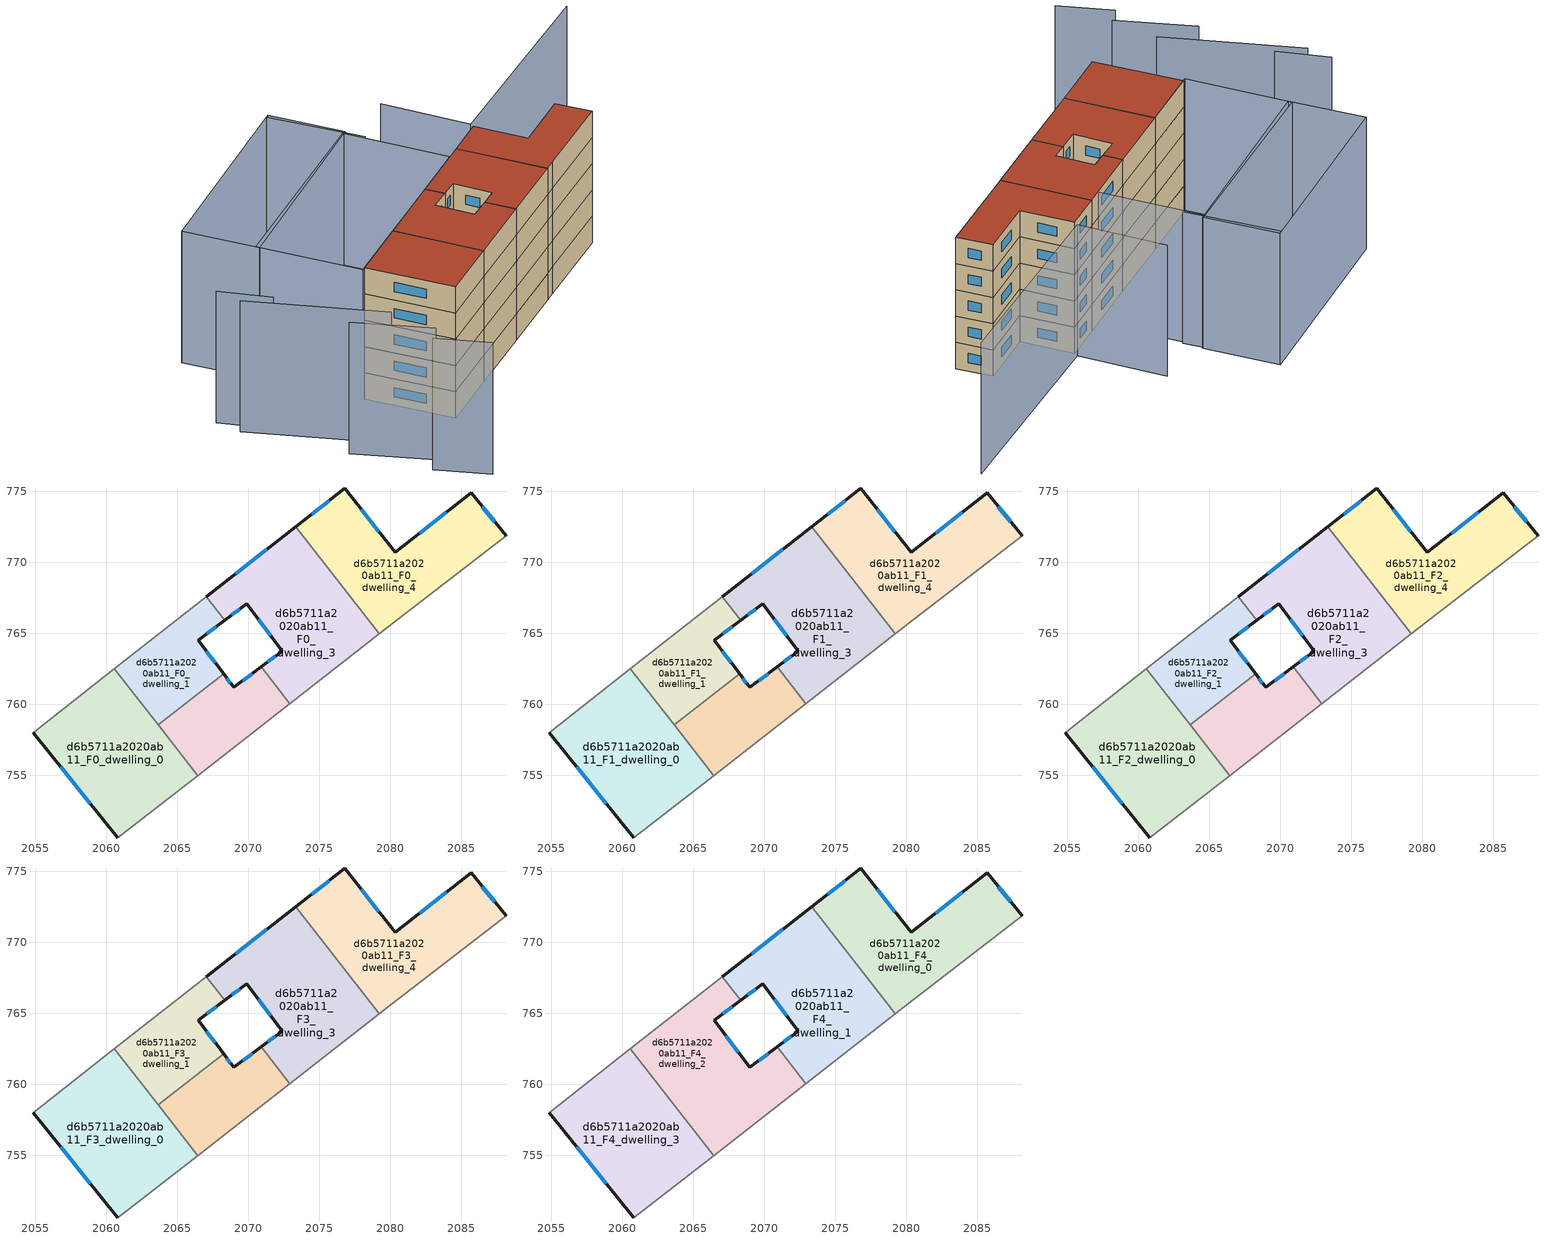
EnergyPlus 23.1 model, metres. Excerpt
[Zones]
d6b5711a2020ab11_F0_dwelling_0
 floor ground (EU_floor_Construction): 2060.56,762.51 2066.41,754.99 2060.79,750.6 2054.82,758.01 z0
 wall outside (EU_wall_Construction): 2054.82,758.01 2060.79,750.6 z0:3
 wall adiabatic (EU_wall_Construction): 2060.56,762.51 2054.82,758.01 / 2060.79,750.6 2066.41,754.99 z0:3
 wall to d6b5711a2020ab11_F0_dwelling_1 (EU_wall_Construction): 2063.63,758.56 2060.56,762.51 z0:3
 wall to d6b5711a2020ab11_F0_dwelling_2 (EU_wall_Construction): 2066.41,754.99 2063.63,758.56 z0:3
 window (EU_Window_Construction): 2056.76,755.6 2058.85,753.01 z0.98:2.02
d6b5711a2020ab11_F0_dwelling_1
 floor ground (EU_floor_Construction): 2067.04,767.58 2068.33,765.92 2066.45,764.52 2068.24,762.14 2063.63,758.56 2060.56,762.51 z0
 wall outside (EU_wall_Construction): 2068.24,762.14 2066.45,764.52 2068.33,765.92 z0:3
 wall adiabatic (EU_wall_Construction): 2067.04,767.58 2060.56,762.51 z0:3
 wall to d6b5711a2020ab11_F0_dwelling_2 (EU_wall_Construction): 2063.63,758.56 2068.24,762.14 z0:3
 wall to d6b5711a2020ab11_F0_dwelling_3 (EU_wall_Construction): 2068.33,765.92 2067.04,767.58 z0:3
 window (EU_Window_Construction): 2067.06,764.98 2067.72,765.47 / 2067.66,762.92 2067.04,763.75 z0.98:2.02
d6b5711a2020ab11_F0_dwelling_2
 floor ground (EU_floor_Construction): 2070.89,762.64 2072.9,760.04 2066.41,754.99 2063.63,758.56 2068.24,762.14 2068.95,761.19 z0
 wall outside (EU_wall_Construction): 2070.89,762.64 2068.95,761.19 2068.24,762.14 z0:3
 wall adiabatic (EU_wall_Construction): 2066.41,754.99 2072.9,760.04 z0:3
 wall to d6b5711a2020ab11_F0_dwelling_3 (EU_wall_Construction): 2072.9,760.04 2070.88,762.64 z0:3
 window (EU_Window_Construction): 2068.72,761.5 2068.47,761.84 / 2070.26,762.17 2069.58,761.66 z0.98:2.02
d6b5711a2020ab11_F0_dwelling_3
 floor ground (EU_floor_Construction): 2073.34,772.51 2079.21,764.96 2072.9,760.04 2070.89,762.64 2072.36,763.74 2069.89,767.08 2068.33,765.92 2067.04,767.58 z0
 wall outside (EU_wall_Construction): 2068.33,765.92 2069.89,767.08 2072.36,763.74 2070.89,762.64 / 2073.34,772.51 2067.04,767.58 z0:3
 wall adiabatic (EU_wall_Construction): 2072.9,760.04 2079.21,764.96 z0:3
 wall to d6b5711a2020ab11_F0_dwelling_4 (EU_wall_Construction): 2079.22,764.96 2073.34,772.51 z0:3
 window (EU_Window_Construction): 2071.88,763.38 2071.37,763 / 2070.69,766 2071.56,764.83 / 2068.84,766.3 2069.38,766.71 / 2071.29,770.91 2069.09,769.19 z0.98:2.02
d6b5711a2020ab11_F0_dwelling_4
 floor ground (EU_floor_Construction): 2085.68,774.89 2088.14,771.88 2080.17,765.7 2079.21,764.96 2073.34,772.51 2076.8,775.22 2080.34,770.7 z0
 wall outside (EU_wall_Construction): 2088.14,771.88 2085.68,774.89 2080.34,770.7 2076.8,775.22 2073.34,772.51 z0:3
 wall adiabatic (EU_wall_Construction): 2079.21,764.96 2080.17,765.7 2088.14,771.88 z0:3
 window (EU_Window_Construction): 2075.67,774.34 2074.46,773.4 / 2079.19,772.17 2077.95,773.75 / 2083.94,773.53 2082.08,772.07 / 2087.33,772.86 2086.48,773.91 z0.98:2.02
d6b5711a2020ab11_F1_dwelling_0
 floor to d6b5711a2020ab11_F0_dwelling_0 (EU_floor_Construction): 2060.56,762.51 2066.41,754.99 2060.78,750.6 2054.82,758.01 z3
 wall outside (EU_wall_Construction): 2054.82,758.01 2060.79,750.6 z3:6
 wall adiabatic (EU_wall_Construction): 2060.56,762.51 2054.82,758.01 / 2060.79,750.6 2066.41,754.99 z3:6
 wall to d6b5711a2020ab11_F1_dwelling_1 (EU_wall_Construction): 2063.63,758.56 2060.56,762.51 z3:6
 wall to d6b5711a2020ab11_F1_dwelling_2 (EU_wall_Construction): 2066.41,754.99 2063.63,758.56 z3:6
 window (EU_Window_Construction): 2056.76,755.6 2058.85,753.01 z3.98:5.02
d6b5711a2020ab11_F1_dwelling_1
 floor to d6b5711a2020ab11_F0_dwelling_1 (EU_floor_Construction): 2067.04,767.58 2068.33,765.92 2066.45,764.52 2068.24,762.14 2063.63,758.56 2060.56,762.51 z3
 wall outside (EU_wall_Construction): 2068.24,762.14 2066.45,764.52 2068.33,765.92 z3:6
 wall adiabatic (EU_wall_Construction): 2067.04,767.58 2060.56,762.51 z3:6
 wall to d6b5711a2020ab11_F1_dwelling_2 (EU_wall_Construction): 2063.63,758.56 2068.24,762.14 z3:6
 wall to d6b5711a2020ab11_F1_dwelling_3 (EU_wall_Construction): 2068.33,765.92 2067.04,767.58 z3:6
 window (EU_Window_Construction): 2067.06,764.98 2067.72,765.47 / 2067.66,762.92 2067.04,763.75 z3.98:5.02
d6b5711a2020ab11_F1_dwelling_2
 floor to d6b5711a2020ab11_F0_dwelling_2 (EU_floor_Construction): 2070.88,762.64 2072.9,760.04 2066.41,754.99 2063.63,758.56 2068.24,762.14 2068.95,761.19 z3
 wall outside (EU_wall_Construction): 2070.89,762.64 2068.95,761.19 2068.24,762.14 z3:6
 wall adiabatic (EU_wall_Construction): 2066.41,754.99 2072.9,760.04 z3:6
 wall to d6b5711a2020ab11_F1_dwelling_3 (EU_wall_Construction): 2072.9,760.04 2070.88,762.64 z3:6
 window (EU_Window_Construction): 2068.72,761.5 2068.47,761.84 / 2070.26,762.17 2069.58,761.66 z3.98:5.02
d6b5711a2020ab11_F1_dwelling_3
 floor to d6b5711a2020ab11_F0_dwelling_3 (EU_floor_Construction): 2073.34,772.51 2079.21,764.96 2072.9,760.04 2070.88,762.64 2072.36,763.74 2069.88,767.08 2068.33,765.92 2067.04,767.58 z3
 wall outside (EU_wall_Construction): 2068.33,765.92 2069.89,767.08 2072.36,763.74 2070.89,762.64 / 2073.34,772.51 2067.04,767.58 z3:6
 wall adiabatic (EU_wall_Construction): 2072.9,760.04 2079.21,764.96 z3:6
 wall to d6b5711a2020ab11_F1_dwelling_4 (EU_wall_Construction): 2079.22,764.96 2073.34,772.51 z3:6
 window (EU_Window_Construction): 2071.88,763.38 2071.37,763 / 2070.69,766 2071.56,764.83 / 2068.84,766.3 2069.38,766.71 / 2071.29,770.91 2069.09,769.19 z3.98:5.02
d6b5711a2020ab11_F1_dwelling_4
 floor to d6b5711a2020ab11_F0_dwelling_4 (EU_floor_Construction): 2085.67,774.89 2088.13,771.88 2080.17,765.7 2079.21,764.96 2073.34,772.51 2076.79,775.22 2080.34,770.7 z3
 wall outside (EU_wall_Construction): 2088.14,771.88 2085.68,774.89 2080.34,770.7 2076.8,775.22 2073.34,772.51 z3:6
 wall adiabatic (EU_wall_Construction): 2079.21,764.96 2080.17,765.7 2088.14,771.88 z3:6
 window (EU_Window_Construction): 2075.67,774.34 2074.46,773.4 / 2079.19,772.17 2077.95,773.75 / 2083.94,773.53 2082.08,772.07 / 2087.33,772.86 2086.48,773.91 z3.98:5.02
d6b5711a2020ab11_F2_dwelling_0
 floor to d6b5711a2020ab11_F1_dwelling_0 (EU_floor_Construction): 2060.56,762.51 2066.41,754.99 2060.78,750.6 2054.82,758.01 z6
 wall outside (EU_wall_Construction): 2054.82,758.01 2060.79,750.6 z6:9
 wall adiabatic (EU_wall_Construction): 2060.56,762.51 2054.82,758.01 / 2060.79,750.6 2066.41,754.99 z6:9
 wall to d6b5711a2020ab11_F2_dwelling_1 (EU_wall_Construction): 2063.63,758.56 2060.56,762.51 z6:9
 wall to d6b5711a2020ab11_F2_dwelling_2 (EU_wall_Construction): 2066.41,754.99 2063.63,758.56 z6:9
 window (EU_Window_Construction): 2056.76,755.6 2058.85,753.01 z6.98:8.02
d6b5711a2020ab11_F2_dwelling_1
 floor to d6b5711a2020ab11_F1_dwelling_1 (EU_floor_Construction): 2067.04,767.58 2068.33,765.92 2066.45,764.52 2068.24,762.14 2063.63,758.56 2060.56,762.51 z6
 wall outside (EU_wall_Construction): 2068.24,762.14 2066.45,764.52 2068.33,765.92 z6:9
 wall adiabatic (EU_wall_Construction): 2067.04,767.58 2060.56,762.51 z6:9
 wall to d6b5711a2020ab11_F2_dwelling_2 (EU_wall_Construction): 2063.63,758.56 2068.24,762.14 z6:9
 wall to d6b5711a2020ab11_F2_dwelling_3 (EU_wall_Construction): 2068.33,765.92 2067.04,767.58 z6:9
 window (EU_Window_Construction): 2067.06,764.98 2067.72,765.47 / 2067.66,762.92 2067.04,763.75 z6.98:8.02
d6b5711a2020ab11_F2_dwelling_2
 floor to d6b5711a2020ab11_F1_dwelling_2 (EU_floor_Construction): 2070.88,762.64 2072.9,760.04 2066.41,754.99 2063.63,758.56 2068.24,762.14 2068.95,761.19 z6
 wall outside (EU_wall_Construction): 2070.89,762.64 2068.95,761.19 2068.24,762.14 z6:9
 wall adiabatic (EU_wall_Construction): 2066.41,754.99 2072.9,760.04 z6:9
 wall to d6b5711a2020ab11_F2_dwelling_3 (EU_wall_Construction): 2072.9,760.04 2070.88,762.64 z6:9
 window (EU_Window_Construction): 2068.72,761.5 2068.47,761.84 / 2070.26,762.17 2069.58,761.66 z6.98:8.02
d6b5711a2020ab11_F2_dwelling_3
 floor to d6b5711a2020ab11_F1_dwelling_3 (EU_floor_Construction): 2073.34,772.51 2079.21,764.96 2072.9,760.04 2070.88,762.64 2072.36,763.74 2069.88,767.08 2068.33,765.92 2067.04,767.58 z6
 wall outside (EU_wall_Construction): 2068.33,765.92 2069.89,767.08 2072.36,763.74 2070.89,762.64 / 2073.34,772.51 2067.04,767.58 z6:9
 wall adiabatic (EU_wall_Construction): 2072.9,760.04 2079.21,764.96 z6:9
 wall to d6b5711a2020ab11_F2_dwelling_4 (EU_wall_Construction): 2079.22,764.96 2073.34,772.51 z6:9
 window (EU_Window_Construction): 2071.88,763.38 2071.37,763 / 2070.69,766 2071.56,764.83 / 2068.84,766.3 2069.38,766.71 / 2071.29,770.91 2069.09,769.19 z6.98:8.02
d6b5711a2020ab11_F2_dwelling_4
 floor to d6b5711a2020ab11_F1_dwelling_4 (EU_floor_Construction): 2085.67,774.89 2088.13,771.88 2080.17,765.7 2079.21,764.96 2073.34,772.51 2076.79,775.22 2080.34,770.7 z6
 wall outside (EU_wall_Construction): 2088.14,771.88 2085.68,774.89 2080.34,770.7 2076.8,775.22 2073.34,772.51 z6:9
 wall adiabatic (EU_wall_Construction): 2079.21,764.96 2080.17,765.7 2088.14,771.88 z6:9
 window (EU_Window_Construction): 2075.67,774.34 2074.46,773.4 / 2079.19,772.17 2077.95,773.75 / 2083.94,773.53 2082.08,772.07 / 2087.33,772.86 2086.48,773.91 z6.98:8.02
d6b5711a2020ab11_F3_dwelling_0
 floor to d6b5711a2020ab11_F2_dwelling_0 (EU_floor_Construction): 2060.56,762.51 2066.41,754.99 2060.78,750.6 2054.82,758.01 z9
 wall outside (EU_wall_Construction): 2054.82,758.01 2060.79,750.6 z9:12
 wall adiabatic (EU_wall_Construction): 2060.56,762.51 2054.82,758.01 / 2060.79,750.6 2066.41,754.99 z9:12
 wall to d6b5711a2020ab11_F3_dwelling_1 (EU_wall_Construction): 2063.63,758.56 2060.56,762.51 z9:12
 wall to d6b5711a2020ab11_F3_dwelling_2 (EU_wall_Construction): 2066.41,754.99 2063.63,758.56 z9:12
 window (EU_Window_Construction): 2056.76,755.6 2058.85,753.01 z9.98:11.02
d6b5711a2020ab11_F3_dwelling_1
 floor to d6b5711a2020ab11_F2_dwelling_1 (EU_floor_Construction): 2067.04,767.58 2068.33,765.92 2066.45,764.52 2068.24,762.14 2063.63,758.56 2060.56,762.51 z9
 wall outside (EU_wall_Construction): 2068.24,762.14 2066.45,764.52 2068.33,765.92 z9:12
 wall adiabatic (EU_wall_Construction): 2067.04,767.58 2060.56,762.51 z9:12
 wall to d6b5711a2020ab11_F3_dwelling_2 (EU_wall_Construction): 2063.63,758.56 2068.24,762.14 z9:12
 wall to d6b5711a2020ab11_F3_dwelling_3 (EU_wall_Construction): 2068.33,765.92 2067.04,767.58 z9:12
 window (EU_Window_Construction): 2067.06,764.98 2067.72,765.47 / 2067.66,762.92 2067.04,763.75 z9.98:11.02
d6b5711a2020ab11_F3_dwelling_2
 floor to d6b5711a2020ab11_F2_dwelling_2 (EU_floor_Construction): 2070.88,762.64 2072.9,760.04 2066.41,754.99 2063.63,758.56 2068.24,762.14 2068.95,761.19 z9
 wall outside (EU_wall_Construction): 2070.89,762.64 2068.95,761.19 2068.24,762.14 z9:12
 wall adiabatic (EU_wall_Construction): 2066.41,754.99 2072.9,760.04 z9:12
 wall to d6b5711a2020ab11_F3_dwelling_3 (EU_wall_Construction): 2072.9,760.04 2070.88,762.64 z9:12
 window (EU_Window_Construction): 2068.72,761.5 2068.47,761.84 / 2070.26,762.17 2069.58,761.66 z9.98:11.02
d6b5711a2020ab11_F3_dwelling_3
 floor to d6b5711a2020ab11_F2_dwelling_3 (EU_floor_Construction): 2073.34,772.51 2079.21,764.96 2072.9,760.04 2070.88,762.64 2072.36,763.74 2069.88,767.08 2068.33,765.92 2067.04,767.58 z9
 wall outside (EU_wall_Construction): 2068.33,765.92 2069.89,767.08 2072.36,763.74 2070.89,762.64 / 2073.34,772.51 2067.04,767.58 z9:12
 wall adiabatic (EU_wall_Construction): 2072.9,760.04 2079.21,764.96 z9:12
 wall to d6b5711a2020ab11_F3_dwelling_4 (EU_wall_Construction): 2079.22,764.96 2073.34,772.51 z9:12
 window (EU_Window_Construction): 2071.88,763.38 2071.37,763 / 2070.69,766 2071.56,764.83 / 2068.84,766.3 2069.38,766.71 / 2071.29,770.91 2069.09,769.19 z9.98:11.02
d6b5711a2020ab11_F3_dwelling_4
 floor to d6b5711a2020ab11_F2_dwelling_4 (EU_floor_Construction): 2085.67,774.89 2088.13,771.88 2080.17,765.7 2079.21,764.96 2073.34,772.51 2076.79,775.22 2080.34,770.7 z9
 wall outside (EU_wall_Construction): 2088.14,771.88 2085.68,774.89 2080.34,770.7 2076.8,775.22 2073.34,772.51 z9:12
 wall adiabatic (EU_wall_Construction): 2079.21,764.96 2080.17,765.7 2088.14,771.88 z9:12
 window (EU_Window_Construction): 2075.67,774.34 2074.46,773.4 / 2079.19,772.17 2077.95,773.75 / 2083.94,773.53 2082.08,772.07 / 2087.33,772.86 2086.48,773.91 z9.98:11.02
d6b5711a2020ab11_F4_dwelling_0
 floor to d6b5711a2020ab11_F3_dwelling_4 (EU_floor_Construction): 2085.67,774.89 2088.13,771.88 2080.17,765.7 2079.21,764.96 2073.34,772.51 2076.79,775.22 2080.34,770.7 z12
 wall outside (EU_wall_Construction): 2088.14,771.88 2085.68,774.89 2080.34,770.7 2076.8,775.22 2073.34,772.51 z12:15
 wall adiabatic (EU_wall_Construction): 2079.21,764.96 2080.17,765.7 2088.14,771.88 z12:15
 wall to d6b5711a2020ab11_F4_dwelling_1 (EU_wall_Construction): 2073.34,772.51 2079.22,764.96 z12:15
 window (EU_Window_Construction): 2087.33,772.86 2086.48,773.91 / 2075.67,774.34 2074.46,773.4 / 2079.19,772.17 2077.95,773.75 / 2083.94,773.53 2082.08,772.07 z12.98:14.02
 roof outside (EU_roof_Construction): 2088.14,771.88 2085.68,774.89 2080.34,770.7 2076.8,775.22 2073.34,772.51 2079.21,764.96 2080.17,765.7 z15
d6b5711a2020ab11_F4_dwelling_1
 floor to d6b5711a2020ab11_F3_dwelling_3 (EU_floor_Construction): 2073.34,772.51 2079.21,764.96 2072.9,760.04 2070.88,762.64 2072.36,763.74 2069.88,767.08 2068.33,765.92 2067.04,767.58 z12
 wall outside (EU_wall_Construction): 2068.33,765.92 2069.89,767.08 2072.36,763.74 2070.89,762.64 / 2073.34,772.51 2067.04,767.58 z12:15
 wall adiabatic (EU_wall_Construction): 2072.9,760.04 2079.21,764.96 z12:15
 wall to d6b5711a2020ab11_F4_dwelling_2 (EU_wall_Construction): 2070.88,762.64 2072.9,760.04 / 2067.04,767.58 2068.33,765.92 z12:15
 window (EU_Window_Construction): 2071.88,763.38 2071.37,763 / 2070.69,766 2071.56,764.83 / 2068.84,766.3 2069.38,766.71 / 2071.29,770.91 2069.09,769.19 z12.98:14.02
 roof outside (EU_roof_Construction): 2079.21,764.96 2073.34,772.51 2067.04,767.58 2068.33,765.92 2069.89,767.08 2072.36,763.74 2070.89,762.64 2072.9,760.04 z15
d6b5711a2020ab11_F4_dwelling_2
 floor to d6b5711a2020ab11_F3_dwelling_1 (EU_floor_Construction): 2067.04,767.58 2068.33,765.92 2066.45,764.52 2068.24,762.14 2063.63,758.56 2060.56,762.51 z12
 floor to d6b5711a2020ab11_F3_dwelling_2 (EU_floor_Construction): 2070.88,762.64 2072.9,760.04 2066.41,754.99 2063.63,758.56 2068.24,762.14 2068.95,761.19 z12
 wall outside (EU_wall_Construction): 2070.89,762.64 2068.95,761.19 2066.45,764.52 2068.33,765.92 z12:15
 wall adiabatic (EU_wall_Construction): 2066.41,754.99 2072.9,760.04 / 2067.04,767.58 2060.56,762.51 z12:15
 wall to d6b5711a2020ab11_F4_dwelling_3 (EU_wall_Construction): 2060.56,762.51 2066.41,754.99 z12:15
 window (EU_Window_Construction): 2068.14,762.28 2067.27,763.44 / 2070.26,762.17 2069.58,761.66 / 2067.06,764.98 2067.72,765.47 z12.98:14.02
 roof outside (EU_roof_Construction): 2072.9,760.04 2070.89,762.64 2068.95,761.19 2066.45,764.52 2068.33,765.92 2067.04,767.58 2060.56,762.51 2066.41,754.99 z15
d6b5711a2020ab11_F4_dwelling_3
 floor to d6b5711a2020ab11_F3_dwelling_0 (EU_floor_Construction): 2060.56,762.51 2066.41,754.99 2060.78,750.6 2054.82,758.01 z12
 wall outside (EU_wall_Construction): 2054.82,758.01 2060.79,750.6 z12:15
 wall adiabatic (EU_wall_Construction): 2060.56,762.51 2054.82,758.01 / 2060.79,750.6 2066.41,754.99 z12:15
 window (EU_Window_Construction): 2056.76,755.6 2058.85,753.01 z12.98:14.02
 roof outside (EU_roof_Construction): 2066.41,754.99 2060.56,762.51 2054.82,758.01 2060.79,750.6 z15
shading: 2041.39,758.77 2053.06,749.7 / 2048.6,750.1 2055.3,744.97 / 2054.18,743.51 2058.81,739.97 / 2040.25,761.39 2044.45,757.7 / 2095.55,789.8 2076.77,775.68 / 2076.77,775.68 2071.06,783.28 / 2066.75,778.73 2060.17,786.56 / 2072.08,771.53 2054.52,757.76 / 2054.52,757.76 2047.59,766.61 / 2047.59,766.61 2065.14,780.37 / 2065.14,780.37 2072.08,771.53 / 2042.75,772.55 2060.47,786.82 / 2060.47,786.82 2065.55,780.52 / 2065.55,780.52 2047.82,766.25 / 2047.82,766.25 2042.75,772.55 z0:15
[Building]
EU S2 Campaign: North Axis=0; Terrain=City; Solar Distribution=FullExterior
[Site:Location]
Bologna: Latitude=44.5; Longitude=11.25; Time Zone=1; Elevation=37
[SizingPeriod:WeatherFileDays]
AnnualSizingPeriod: Begin Month=1; Begin Day of Month=1; End Month=12; End Day of Month=31; Day of Week for Start Day=Monday; Use Weather File Daylight Saving Period=No; Use Weather File Rain and Snow Indicators=No
[MATERIAL]
EU_InternalMass_Material: Roughness=MediumRough; Thickness=0.1; Conductivity=1; Density=1800; Specific Heat=900; Thermal Absorptance=0.9; Solar Absorptance=0.7; Visible Absorptance=0.7
[MATERIAL:NOMASS] Roughness=MediumRough; Thermal Absorptance=0.9; Solar Absorptance=0.7; Visible Absorptance=0.7
Name | Thermal Resistance
EU_wall_NoMass | 0.905828
EU_roof_NoMass | 0.37593
EU_floor_NoMass | 0.67114
[WINDOWMATERIAL:SIMPLEGLAZINGSYSTEM]
EU_Window_SimpleGlazing: UFactor=4.52486; Solar Heat Gain Coefficient=0.85; Visible Transmittance=0.85
[CONSTRUCTION]
EU_wall_Construction: EU_wall_NoMass
EU_roof_Construction: EU_roof_NoMass
EU_floor_Construction: EU_floor_NoMass
EU_Window_Construction: EU_Window_SimpleGlazing
EU_InternalMass_Construction: EU_InternalMass_Material
[ZONE] Type=1; Multiplier=1; Ceiling Height=autocalculate; Floor Area=autocalculate; Part of Total Floor Area=Yes
Name | Volume
d6b5711a2020ab11_F0_dwelling_0 | 205.806
d6b5711a2020ab11_F1_dwelling_0; d6b5711a2020ab11_F2_dwelling_0; d6b5711a2020ab11_F3_dwelling_0; d6b5711a2020ab11_F4_dwelling_3 | 205.805
d6b5711a2020ab11_F4_dwelling_0; d6b5711a2020ab11_F1_dwelling_4; d6b5711a2020ab11_F2_dwelling_4; d6b5711a2020ab11_F3_dwelling_4 | 205.819
d6b5711a2020ab11_F0_dwelling_1; d6b5711a2020ab11_F1_dwelling_1; d6b5711a2020ab11_F2_dwelling_1; d6b5711a2020ab11_F3_dwelling_1 | 102.911
d6b5711a2020ab11_F4_dwelling_1; d6b5711a2020ab11_F1_dwelling_3; d6b5711a2020ab11_F2_dwelling_3; d6b5711a2020ab11_F3_dwelling_3 | 205.814
d6b5711a2020ab11_F0_dwelling_2 | 102.906
d6b5711a2020ab11_F1_dwelling_2; d6b5711a2020ab11_F2_dwelling_2; d6b5711a2020ab11_F3_dwelling_2 | 102.907
d6b5711a2020ab11_F4_dwelling_2 | 205.817
d6b5711a2020ab11_F0_dwelling_3 | 205.813
d6b5711a2020ab11_F0_dwelling_4 | 205.818
[INTERNALMASS] Construction=EU_InternalMass_Construction
Name | Zone or ZoneList | Surface Area
d6b5711a2020ab11_F0_dwelling_0_EU_InternalMass | d6b5711a2020ab11_F0_dwelling_0 | 68.6018
d6b5711a2020ab11_F0_dwelling_1_EU_InternalMass | d6b5711a2020ab11_F0_dwelling_1 | 34.3035
d6b5711a2020ab11_F0_dwelling_2_EU_InternalMass | d6b5711a2020ab11_F0_dwelling_2 | 34.3019
d6b5711a2020ab11_F0_dwelling_3_EU_InternalMass | d6b5711a2020ab11_F0_dwelling_3 | 68.6046
d6b5711a2020ab11_F0_dwelling_4_EU_InternalMass | d6b5711a2020ab11_F0_dwelling_4 | 68.6059
d6b5711a2020ab11_F1_dwelling_0_EU_InternalMass | d6b5711a2020ab11_F1_dwelling_0 | 68.6018
d6b5711a2020ab11_F1_dwelling_1_EU_InternalMass | d6b5711a2020ab11_F1_dwelling_1 | 34.3035
d6b5711a2020ab11_F1_dwelling_2_EU_InternalMass | d6b5711a2020ab11_F1_dwelling_2 | 34.3019
d6b5711a2020ab11_F1_dwelling_3_EU_InternalMass | d6b5711a2020ab11_F1_dwelling_3 | 68.6046
d6b5711a2020ab11_F1_dwelling_4_EU_InternalMass | d6b5711a2020ab11_F1_dwelling_4 | 68.6059
d6b5711a2020ab11_F2_dwelling_0_EU_InternalMass | d6b5711a2020ab11_F2_dwelling_0 | 68.6018
d6b5711a2020ab11_F2_dwelling_1_EU_InternalMass | d6b5711a2020ab11_F2_dwelling_1 | 34.3035
d6b5711a2020ab11_F2_dwelling_2_EU_InternalMass | d6b5711a2020ab11_F2_dwelling_2 | 34.3019
d6b5711a2020ab11_F2_dwelling_3_EU_InternalMass | d6b5711a2020ab11_F2_dwelling_3 | 68.6046
d6b5711a2020ab11_F2_dwelling_4_EU_InternalMass | d6b5711a2020ab11_F2_dwelling_4 | 68.6059
d6b5711a2020ab11_F3_dwelling_0_EU_InternalMass | d6b5711a2020ab11_F3_dwelling_0 | 68.6018
d6b5711a2020ab11_F3_dwelling_1_EU_InternalMass | d6b5711a2020ab11_F3_dwelling_1 | 34.3035
d6b5711a2020ab11_F3_dwelling_2_EU_InternalMass | d6b5711a2020ab11_F3_dwelling_2 | 34.3019
d6b5711a2020ab11_F3_dwelling_3_EU_InternalMass | d6b5711a2020ab11_F3_dwelling_3 | 68.6046
d6b5711a2020ab11_F3_dwelling_4_EU_InternalMass | d6b5711a2020ab11_F3_dwelling_4 | 68.6059
d6b5711a2020ab11_F4_dwelling_0_EU_InternalMass | d6b5711a2020ab11_F4_dwelling_0 | 68.6059
d6b5711a2020ab11_F4_dwelling_1_EU_InternalMass | d6b5711a2020ab11_F4_dwelling_1 | 68.6046
d6b5711a2020ab11_F4_dwelling_2_EU_InternalMass | d6b5711a2020ab11_F4_dwelling_2 | 68.6064
d6b5711a2020ab11_F4_dwelling_3_EU_InternalMass | d6b5711a2020ab11_F4_dwelling_3 | 68.6018
[OTHEREQUIPMENT] Fuel Type=Electricity; Design Level Calculation Method=Watts/Area; Power per Zone Floor Area=1; Fraction Latent=0; Fraction Radiant=0; Fraction Lost=0; Carbon Dioxide Generation Rate=0; EndUse Subcategory=EU_Step8_InternalGains
Name | Zone or ZoneList or Space or SpaceList | Schedule
EU_Step8_InternalGain_d6b5711a2020ab11_F0_dwelling_0_f000 | d6b5711a2020ab11_F0_dwelling_0 | EU_Step8_GainSchedule_d6b5711a2020ab11_F0_dwelling_0_f000
EU_Step8_InternalGain_d6b5711a2020ab11_F0_dwelling_1_f000 | d6b5711a2020ab11_F0_dwelling_1 | EU_Step8_GainSchedule_d6b5711a2020ab11_F0_dwelling_1_f000
EU_Step8_InternalGain_d6b5711a2020ab11_F0_dwelling_2_f000 | d6b5711a2020ab11_F0_dwelling_2 | EU_Step8_GainSchedule_d6b5711a2020ab11_F0_dwelling_2_f000
EU_Step8_InternalGain_d6b5711a2020ab11_F0_dwelling_3_f000 | d6b5711a2020ab11_F0_dwelling_3 | EU_Step8_GainSchedule_d6b5711a2020ab11_F0_dwelling_3_f000
EU_Step8_InternalGain_d6b5711a2020ab11_F0_dwelling_4_f000 | d6b5711a2020ab11_F0_dwelling_4 | EU_Step8_GainSchedule_d6b5711a2020ab11_F0_dwelling_4_f000
EU_Step8_InternalGain_d6b5711a2020ab11_F1_dwelling_0_f000 | d6b5711a2020ab11_F1_dwelling_0 | EU_Step8_GainSchedule_d6b5711a2020ab11_F1_dwelling_0_f000
EU_Step8_InternalGain_d6b5711a2020ab11_F1_dwelling_1_f000 | d6b5711a2020ab11_F1_dwelling_1 | EU_Step8_GainSchedule_d6b5711a2020ab11_F1_dwelling_1_f000
EU_Step8_InternalGain_d6b5711a2020ab11_F1_dwelling_2_f000 | d6b5711a2020ab11_F1_dwelling_2 | EU_Step8_GainSchedule_d6b5711a2020ab11_F1_dwelling_2_f000
EU_Step8_InternalGain_d6b5711a2020ab11_F1_dwelling_3_f000 | d6b5711a2020ab11_F1_dwelling_3 | EU_Step8_GainSchedule_d6b5711a2020ab11_F1_dwelling_3_f000
EU_Step8_InternalGain_d6b5711a2020ab11_F1_dwelling_4_f000 | d6b5711a2020ab11_F1_dwelling_4 | EU_Step8_GainSchedule_d6b5711a2020ab11_F1_dwelling_4_f000
EU_Step8_InternalGain_d6b5711a2020ab11_F2_dwelling_0_f000 | d6b5711a2020ab11_F2_dwelling_0 | EU_Step8_GainSchedule_d6b5711a2020ab11_F2_dwelling_0_f000
EU_Step8_InternalGain_d6b5711a2020ab11_F2_dwelling_1_f000 | d6b5711a2020ab11_F2_dwelling_1 | EU_Step8_GainSchedule_d6b5711a2020ab11_F2_dwelling_1_f000
EU_Step8_InternalGain_d6b5711a2020ab11_F2_dwelling_2_f000 | d6b5711a2020ab11_F2_dwelling_2 | EU_Step8_GainSchedule_d6b5711a2020ab11_F2_dwelling_2_f000
EU_Step8_InternalGain_d6b5711a2020ab11_F2_dwelling_3_f000 | d6b5711a2020ab11_F2_dwelling_3 | EU_Step8_GainSchedule_d6b5711a2020ab11_F2_dwelling_3_f000
EU_Step8_InternalGain_d6b5711a2020ab11_F2_dwelling_4_f000 | d6b5711a2020ab11_F2_dwelling_4 | EU_Step8_GainSchedule_d6b5711a2020ab11_F2_dwelling_4_f000
EU_Step8_InternalGain_d6b5711a2020ab11_F3_dwelling_0_f000 | d6b5711a2020ab11_F3_dwelling_0 | EU_Step8_GainSchedule_d6b5711a2020ab11_F3_dwelling_0_f000
EU_Step8_InternalGain_d6b5711a2020ab11_F3_dwelling_1_f000 | d6b5711a2020ab11_F3_dwelling_1 | EU_Step8_GainSchedule_d6b5711a2020ab11_F3_dwelling_1_f000
EU_Step8_InternalGain_d6b5711a2020ab11_F3_dwelling_2_f000 | d6b5711a2020ab11_F3_dwelling_2 | EU_Step8_GainSchedule_d6b5711a2020ab11_F3_dwelling_2_f000
EU_Step8_InternalGain_d6b5711a2020ab11_F3_dwelling_3_f000 | d6b5711a2020ab11_F3_dwelling_3 | EU_Step8_GainSchedule_d6b5711a2020ab11_F3_dwelling_3_f000
EU_Step8_InternalGain_d6b5711a2020ab11_F3_dwelling_4_f000 | d6b5711a2020ab11_F3_dwelling_4 | EU_Step8_GainSchedule_d6b5711a2020ab11_F3_dwelling_4_f000
EU_Step8_InternalGain_d6b5711a2020ab11_F4_dwelling_0_f000 | d6b5711a2020ab11_F4_dwelling_0 | EU_Step8_GainSchedule_d6b5711a2020ab11_F4_dwelling_0_f000
EU_Step8_InternalGain_d6b5711a2020ab11_F4_dwelling_1_f000 | d6b5711a2020ab11_F4_dwelling_1 | EU_Step8_GainSchedule_d6b5711a2020ab11_F4_dwelling_1_f000
EU_Step8_InternalGain_d6b5711a2020ab11_F4_dwelling_2_f000 | d6b5711a2020ab11_F4_dwelling_2 | EU_Step8_GainSchedule_d6b5711a2020ab11_F4_dwelling_2_f000
EU_Step8_InternalGain_d6b5711a2020ab11_F4_dwelling_3_f000 | d6b5711a2020ab11_F4_dwelling_3 | EU_Step8_GainSchedule_d6b5711a2020ab11_F4_dwelling_3_f000
[ZONEVENTILATION:DESIGNFLOWRATE] Schedule=EU_AlwaysOn; Design Flow Rate Calculation Method=AirChanges/Hour; Air Changes per Hour=0.73129; Ventilation Type=Natural; Fan Pressure Rise=0; Fan Total Efficiency=1; Constant Term Coefficient=1; Temperature Term Coefficient=0; Velocity Term Coefficient=0; Velocity Squared Term Coefficient=0; Minimum Indoor Temperature=-100; Maximum Indoor Temperature=100; Delta Temperature=-100; Minimum Outdoor Temperature=-100; Maximum Outdoor Temperature=100; Maximum Wind Speed=40
Name | Zone or ZoneList or Space or SpaceList
EU_ConstantAir_d6b5711a2020ab11_F0_dwelling_0 | d6b5711a2020ab11_F0_dwelling_0
EU_ConstantAir_d6b5711a2020ab11_F0_dwelling_1 | d6b5711a2020ab11_F0_dwelling_1
EU_ConstantAir_d6b5711a2020ab11_F0_dwelling_2 | d6b5711a2020ab11_F0_dwelling_2
EU_ConstantAir_d6b5711a2020ab11_F0_dwelling_3 | d6b5711a2020ab11_F0_dwelling_3
EU_ConstantAir_d6b5711a2020ab11_F0_dwelling_4 | d6b5711a2020ab11_F0_dwelling_4
EU_ConstantAir_d6b5711a2020ab11_F1_dwelling_0 | d6b5711a2020ab11_F1_dwelling_0
EU_ConstantAir_d6b5711a2020ab11_F1_dwelling_1 | d6b5711a2020ab11_F1_dwelling_1
EU_ConstantAir_d6b5711a2020ab11_F1_dwelling_2 | d6b5711a2020ab11_F1_dwelling_2
EU_ConstantAir_d6b5711a2020ab11_F1_dwelling_3 | d6b5711a2020ab11_F1_dwelling_3
EU_ConstantAir_d6b5711a2020ab11_F1_dwelling_4 | d6b5711a2020ab11_F1_dwelling_4
EU_ConstantAir_d6b5711a2020ab11_F2_dwelling_0 | d6b5711a2020ab11_F2_dwelling_0
EU_ConstantAir_d6b5711a2020ab11_F2_dwelling_1 | d6b5711a2020ab11_F2_dwelling_1
EU_ConstantAir_d6b5711a2020ab11_F2_dwelling_2 | d6b5711a2020ab11_F2_dwelling_2
EU_ConstantAir_d6b5711a2020ab11_F2_dwelling_3 | d6b5711a2020ab11_F2_dwelling_3
EU_ConstantAir_d6b5711a2020ab11_F2_dwelling_4 | d6b5711a2020ab11_F2_dwelling_4
EU_ConstantAir_d6b5711a2020ab11_F3_dwelling_0 | d6b5711a2020ab11_F3_dwelling_0
EU_ConstantAir_d6b5711a2020ab11_F3_dwelling_1 | d6b5711a2020ab11_F3_dwelling_1
EU_ConstantAir_d6b5711a2020ab11_F3_dwelling_2 | d6b5711a2020ab11_F3_dwelling_2
EU_ConstantAir_d6b5711a2020ab11_F3_dwelling_3 | d6b5711a2020ab11_F3_dwelling_3
EU_ConstantAir_d6b5711a2020ab11_F3_dwelling_4 | d6b5711a2020ab11_F3_dwelling_4
EU_ConstantAir_d6b5711a2020ab11_F4_dwelling_0 | d6b5711a2020ab11_F4_dwelling_0
EU_ConstantAir_d6b5711a2020ab11_F4_dwelling_1 | d6b5711a2020ab11_F4_dwelling_1
EU_ConstantAir_d6b5711a2020ab11_F4_dwelling_2 | d6b5711a2020ab11_F4_dwelling_2
EU_ConstantAir_d6b5711a2020ab11_F4_dwelling_3 | d6b5711a2020ab11_F4_dwelling_3
[HVACTEMPLATE:THERMOSTAT] Constant Heating Setpoint=20; Constant Cooling Setpoint=50
EU_HeatOnly_d6b5711a2020ab11_F0_dwelling_0; EU_HeatOnly_d6b5711a2020ab11_F0_dwelling_1; EU_HeatOnly_d6b5711a2020ab11_F0_dwelling_2; EU_HeatOnly_d6b5711a2020ab11_F0_dwelling_3; EU_HeatOnly_d6b5711a2020ab11_F0_dwelling_4; EU_HeatOnly_d6b5711a2020ab11_F1_dwelling_0; EU_HeatOnly_d6b5711a2020ab11_F1_dwelling_1; EU_HeatOnly_d6b5711a2020ab11_F1_dwelling_2; EU_HeatOnly_d6b5711a2020ab11_F1_dwelling_3; EU_HeatOnly_d6b5711a2020ab11_F1_dwelling_4; EU_HeatOnly_d6b5711a2020ab11_F2_dwelling_0; EU_HeatOnly_d6b5711a2020ab11_F2_dwelling_1; EU_HeatOnly_d6b5711a2020ab11_F2_dwelling_2; EU_HeatOnly_d6b5711a2020ab11_F2_dwelling_3; EU_HeatOnly_d6b5711a2020ab11_F2_dwelling_4; EU_HeatOnly_d6b5711a2020ab11_F3_dwelling_0; EU_HeatOnly_d6b5711a2020ab11_F3_dwelling_1; EU_HeatOnly_d6b5711a2020ab11_F3_dwelling_2; EU_HeatOnly_d6b5711a2020ab11_F3_dwelling_3; EU_HeatOnly_d6b5711a2020ab11_F3_dwelling_4; EU_HeatOnly_d6b5711a2020ab11_F4_dwelling_0; EU_HeatOnly_d6b5711a2020ab11_F4_dwelling_1; EU_HeatOnly_d6b5711a2020ab11_F4_dwelling_2; EU_HeatOnly_d6b5711a2020ab11_F4_dwelling_3
[HVACTEMPLATE:ZONE:IDEALLOADSAIRSYSTEM] System Availability Schedule=EU_AlwaysOn; Maximum Heating Supply Air Temperature=50; Minimum Cooling Supply Air Temperature=13; Maximum Heating Supply Air Humidity Ratio=0.0156; Minimum Cooling Supply Air Humidity Ratio=0.0077; Heating Limit=NoLimit; Cooling Limit=NoLimit; Heating Availability Schedule=EU_AlwaysOn; Cooling Availability Schedule=EU_CoolingOff; Dehumidification Control Type=ConstantSensibleHeatRatio; Cooling Sensible Heat Ratio=0.7; Dehumidification Setpoint=60; Humidification Control Type=None; Humidification Setpoint=30; Outdoor Air Method=None; Outdoor Air Flow Rate per Person=0.00944; Outdoor Air Flow Rate per Zone Floor Area=0; Outdoor Air Flow Rate per Zone=0; Demand Controlled Ventilation Type=None; Outdoor Air Economizer Type=NoEconomizer; Heat Recovery Type=None; Sensible Heat Recovery Effectiveness=0.7; Latent Heat Recovery Effectiveness=0.65
Name | Template Thermostat
d6b5711a2020ab11_F0_dwelling_0 | EU_HeatOnly_d6b5711a2020ab11_F0_dwelling_0
d6b5711a2020ab11_F0_dwelling_1 | EU_HeatOnly_d6b5711a2020ab11_F0_dwelling_1
d6b5711a2020ab11_F0_dwelling_2 | EU_HeatOnly_d6b5711a2020ab11_F0_dwelling_2
d6b5711a2020ab11_F0_dwelling_3 | EU_HeatOnly_d6b5711a2020ab11_F0_dwelling_3
d6b5711a2020ab11_F0_dwelling_4 | EU_HeatOnly_d6b5711a2020ab11_F0_dwelling_4
d6b5711a2020ab11_F1_dwelling_0 | EU_HeatOnly_d6b5711a2020ab11_F1_dwelling_0
d6b5711a2020ab11_F1_dwelling_1 | EU_HeatOnly_d6b5711a2020ab11_F1_dwelling_1
d6b5711a2020ab11_F1_dwelling_2 | EU_HeatOnly_d6b5711a2020ab11_F1_dwelling_2
d6b5711a2020ab11_F1_dwelling_3 | EU_HeatOnly_d6b5711a2020ab11_F1_dwelling_3
d6b5711a2020ab11_F1_dwelling_4 | EU_HeatOnly_d6b5711a2020ab11_F1_dwelling_4
d6b5711a2020ab11_F2_dwelling_0 | EU_HeatOnly_d6b5711a2020ab11_F2_dwelling_0
d6b5711a2020ab11_F2_dwelling_1 | EU_HeatOnly_d6b5711a2020ab11_F2_dwelling_1
d6b5711a2020ab11_F2_dwelling_2 | EU_HeatOnly_d6b5711a2020ab11_F2_dwelling_2
d6b5711a2020ab11_F2_dwelling_3 | EU_HeatOnly_d6b5711a2020ab11_F2_dwelling_3
d6b5711a2020ab11_F2_dwelling_4 | EU_HeatOnly_d6b5711a2020ab11_F2_dwelling_4
d6b5711a2020ab11_F3_dwelling_0 | EU_HeatOnly_d6b5711a2020ab11_F3_dwelling_0
d6b5711a2020ab11_F3_dwelling_1 | EU_HeatOnly_d6b5711a2020ab11_F3_dwelling_1
d6b5711a2020ab11_F3_dwelling_2 | EU_HeatOnly_d6b5711a2020ab11_F3_dwelling_2
d6b5711a2020ab11_F3_dwelling_3 | EU_HeatOnly_d6b5711a2020ab11_F3_dwelling_3
d6b5711a2020ab11_F3_dwelling_4 | EU_HeatOnly_d6b5711a2020ab11_F3_dwelling_4
d6b5711a2020ab11_F4_dwelling_0 | EU_HeatOnly_d6b5711a2020ab11_F4_dwelling_0
d6b5711a2020ab11_F4_dwelling_1 | EU_HeatOnly_d6b5711a2020ab11_F4_dwelling_1
d6b5711a2020ab11_F4_dwelling_2 | EU_HeatOnly_d6b5711a2020ab11_F4_dwelling_2
d6b5711a2020ab11_F4_dwelling_3 | EU_HeatOnly_d6b5711a2020ab11_F4_dwelling_3
[SIZING:ZONE] Zone Cooling Design Supply Air Temperature Input Method=SupplyAirTemperature; Zone Cooling Design Supply Air Temperature=13; Zone Heating Design Supply Air Temperature Input Method=SupplyAirTemperature; Zone Heating Design Supply Air Temperature=50; Zone Cooling Design Supply Air Humidity Ratio=0.008; Zone Heating Design Supply Air Humidity Ratio=0.008; Cooling Design Air Flow Method=DesignDay; Cooling Design Air Flow Rate=0; Cooling Minimum Air Flow per Zone Floor Area=0.000762; Cooling Minimum Air Flow=0; Cooling Minimum Air Flow Fraction=0.2; Heating Design Air Flow Method=DesignDay; Heating Design Air Flow Rate=0; Heating Maximum Air Flow per Zone Floor Area=0.002032; Heating Maximum Air Flow=0.141576; Heating Maximum Air Flow Fraction=0.3; Account for Dedicated Outdoor Air System=No; Dedicated Outdoor Air System Control Strategy=NeutralSupplyAir; Dedicated Outdoor Air Low Setpoint Temperature for Design=autosize; Dedicated Outdoor Air High Setpoint Temperature for Design=autosize; Zone Load Sizing Method=Sensible Load Only No Latent Load; Zone Latent Cooling Design Supply Air Humidity Ratio Input Method=HumidityRatioDifference; Zone Cooling Design Supply Air Humidity Ratio Difference=0.005; Zone Latent Heating Design Supply Air Humidity Ratio Input Method=HumidityRatioDifference; Zone Humidification Design Supply Air Humidity Ratio Difference=0.005
d6b5711a2020ab11_F0_dwelling_0; d6b5711a2020ab11_F0_dwelling_1; d6b5711a2020ab11_F0_dwelling_2; d6b5711a2020ab11_F0_dwelling_3; d6b5711a2020ab11_F0_dwelling_4; d6b5711a2020ab11_F1_dwelling_0; d6b5711a2020ab11_F1_dwelling_1; d6b5711a2020ab11_F1_dwelling_2; d6b5711a2020ab11_F1_dwelling_3; d6b5711a2020ab11_F1_dwelling_4; d6b5711a2020ab11_F2_dwelling_0; d6b5711a2020ab11_F2_dwelling_1; d6b5711a2020ab11_F2_dwelling_2; d6b5711a2020ab11_F2_dwelling_3; d6b5711a2020ab11_F2_dwelling_4; d6b5711a2020ab11_F3_dwelling_0; d6b5711a2020ab11_F3_dwelling_1; d6b5711a2020ab11_F3_dwelling_2; d6b5711a2020ab11_F3_dwelling_3; d6b5711a2020ab11_F3_dwelling_4; d6b5711a2020ab11_F4_dwelling_0; d6b5711a2020ab11_F4_dwelling_1; d6b5711a2020ab11_F4_dwelling_2; d6b5711a2020ab11_F4_dwelling_3
[SCHEDULE:CONSTANT]
Name | Hourly Value
EU_AlwaysOn | 1
EU_CoolingOff | 0
[SCHEDULE:FILE] Column Number=1; Rows to Skip at Top=0; Number of Hours of Data=8760; Column Separator=Comma; Interpolate to Timestep=No; Minutes per Item=60; Adjust Schedule for Daylight Savings=Yes
Name | File
EU_Step8_GainSchedule_d6b5711a2020ab11_F0_dwelling_0_f000 | ../../schedules/d6b5711a2020ab11/d6b5711a2020ab11_F0_dwelling_0_f000_gain.csv
EU_Step8_GainSchedule_d6b5711a2020ab11_F0_dwelling_1_f000 | ../../schedules/d6b5711a2020ab11/d6b5711a2020ab11_F0_dwelling_1_f000_gain.csv
EU_Step8_GainSchedule_d6b5711a2020ab11_F0_dwelling_2_f000 | ../../schedules/d6b5711a2020ab11/d6b5711a2020ab11_F0_dwelling_2_f000_gain.csv
EU_Step8_GainSchedule_d6b5711a2020ab11_F0_dwelling_3_f000 | ../../schedules/d6b5711a2020ab11/d6b5711a2020ab11_F0_dwelling_3_f000_gain.csv
EU_Step8_GainSchedule_d6b5711a2020ab11_F0_dwelling_4_f000 | ../../schedules/d6b5711a2020ab11/d6b5711a2020ab11_F0_dwelling_4_f000_gain.csv
EU_Step8_GainSchedule_d6b5711a2020ab11_F1_dwelling_0_f000 | ../../schedules/d6b5711a2020ab11/d6b5711a2020ab11_F1_dwelling_0_f000_gain.csv
EU_Step8_GainSchedule_d6b5711a2020ab11_F1_dwelling_1_f000 | ../../schedules/d6b5711a2020ab11/d6b5711a2020ab11_F1_dwelling_1_f000_gain.csv
EU_Step8_GainSchedule_d6b5711a2020ab11_F1_dwelling_2_f000 | ../../schedules/d6b5711a2020ab11/d6b5711a2020ab11_F1_dwelling_2_f000_gain.csv
EU_Step8_GainSchedule_d6b5711a2020ab11_F1_dwelling_3_f000 | ../../schedules/d6b5711a2020ab11/d6b5711a2020ab11_F1_dwelling_3_f000_gain.csv
EU_Step8_GainSchedule_d6b5711a2020ab11_F1_dwelling_4_f000 | ../../schedules/d6b5711a2020ab11/d6b5711a2020ab11_F1_dwelling_4_f000_gain.csv
EU_Step8_GainSchedule_d6b5711a2020ab11_F2_dwelling_0_f000 | ../../schedules/d6b5711a2020ab11/d6b5711a2020ab11_F2_dwelling_0_f000_gain.csv
EU_Step8_GainSchedule_d6b5711a2020ab11_F2_dwelling_1_f000 | ../../schedules/d6b5711a2020ab11/d6b5711a2020ab11_F2_dwelling_1_f000_gain.csv
EU_Step8_GainSchedule_d6b5711a2020ab11_F2_dwelling_2_f000 | ../../schedules/d6b5711a2020ab11/d6b5711a2020ab11_F2_dwelling_2_f000_gain.csv
EU_Step8_GainSchedule_d6b5711a2020ab11_F2_dwelling_3_f000 | ../../schedules/d6b5711a2020ab11/d6b5711a2020ab11_F2_dwelling_3_f000_gain.csv
EU_Step8_GainSchedule_d6b5711a2020ab11_F2_dwelling_4_f000 | ../../schedules/d6b5711a2020ab11/d6b5711a2020ab11_F2_dwelling_4_f000_gain.csv
EU_Step8_GainSchedule_d6b5711a2020ab11_F3_dwelling_0_f000 | ../../schedules/d6b5711a2020ab11/d6b5711a2020ab11_F3_dwelling_0_f000_gain.csv
EU_Step8_GainSchedule_d6b5711a2020ab11_F3_dwelling_1_f000 | ../../schedules/d6b5711a2020ab11/d6b5711a2020ab11_F3_dwelling_1_f000_gain.csv
EU_Step8_GainSchedule_d6b5711a2020ab11_F3_dwelling_2_f000 | ../../schedules/d6b5711a2020ab11/d6b5711a2020ab11_F3_dwelling_2_f000_gain.csv
EU_Step8_GainSchedule_d6b5711a2020ab11_F3_dwelling_3_f000 | ../../schedules/d6b5711a2020ab11/d6b5711a2020ab11_F3_dwelling_3_f000_gain.csv
EU_Step8_GainSchedule_d6b5711a2020ab11_F3_dwelling_4_f000 | ../../schedules/d6b5711a2020ab11/d6b5711a2020ab11_F3_dwelling_4_f000_gain.csv
EU_Step8_GainSchedule_d6b5711a2020ab11_F4_dwelling_0_f000 | ../../schedules/d6b5711a2020ab11/d6b5711a2020ab11_F4_dwelling_0_f000_gain.csv
EU_Step8_GainSchedule_d6b5711a2020ab11_F4_dwelling_1_f000 | ../../schedules/d6b5711a2020ab11/d6b5711a2020ab11_F4_dwelling_1_f000_gain.csv
EU_Step8_GainSchedule_d6b5711a2020ab11_F4_dwelling_2_f000 | ../../schedules/d6b5711a2020ab11/d6b5711a2020ab11_F4_dwelling_2_f000_gain.csv
EU_Step8_GainSchedule_d6b5711a2020ab11_F4_dwelling_3_f000 | ../../schedules/d6b5711a2020ab11/d6b5711a2020ab11_F4_dwelling_3_f000_gain.csv
